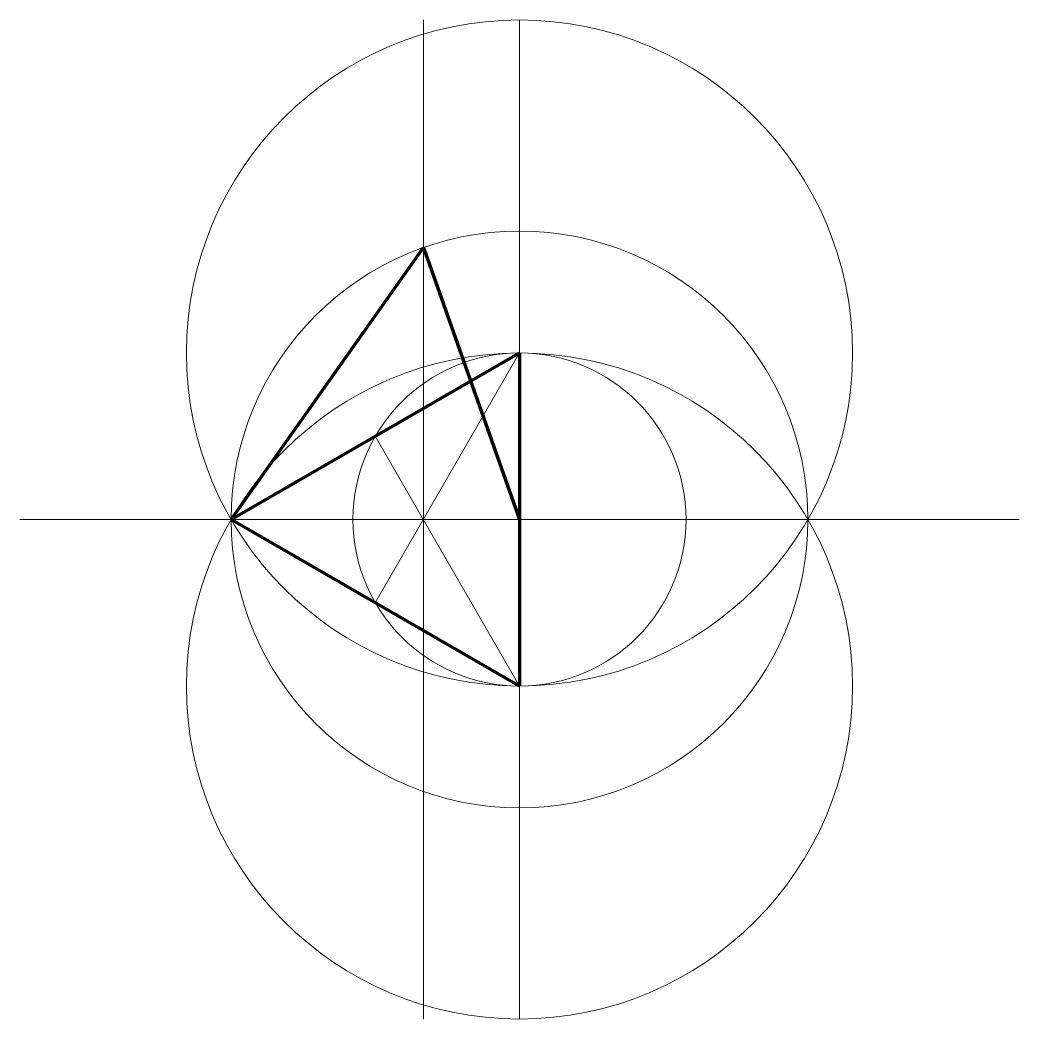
# Model space of a CAD drawing. Header units: millimetres. Extents: x 100 to 400, y -60 to 240.
import ezdxf

# ---------------------------------------------------------------- set-up
doc = ezdxf.new("R2010")
doc.units = ezdxf.units.MM
doc.layers.get('0').update_dxf_attribs({"linetype": 'CONTINUOUS', "lineweight": 0})
for name, color, linetype, lineweight in [('grundf', 5, 'CONTINUOUS', 70), ('Hoehe', 3, 'CONTINUOUS', 0), ('Schnitt', 4, 'CONTINUOUS', 70), ('Winkelhalbierende', 2, 'CONTINUOUS', 0)]:
    doc.layers.add(name, color=color, linetype=linetype, lineweight=lineweight)

msp = doc.modelspace()

# ---------------------------------------------------------------- linework, layer by layer
for p, q in [((250, -60), (250, 240)), ((100, 90), (400, 90))]:
    msp.add_line(p, q)
for centre, radius in [((250, 140), 100), ((250, 40), 100), ((250, 90), 50)]:
    msp.add_circle(centre, radius)
at = {"layer": 'grundf'}
for p, q in [((163.4, 90), (250, 140)), ((250, 140), (250, 40)), ((250, 40), (163.4, 90))]:
    msp.add_line(p, q, dxfattribs=at)
at = {"layer": 'Hoehe'}
msp.add_line((221.13, -60), (221.13, 240), dxfattribs=at)
msp.add_circle((250, 90), 86.6, dxfattribs=at)
at = {"layer": 'Schnitt'}
for p, q in [((163.4, 90), (221.13, 171.65)), ((221.13, 171.65), (250, 90))]:
    msp.add_line(p, q, dxfattribs=at)
at = {"layer": 'Winkelhalbierende'}
for p, q in [((250, 140), (206.7, 65)), ((206.7, 115), (250, 40))]:
    msp.add_line(p, q, dxfattribs=at)

doc.saveas('drawing.dxf')
